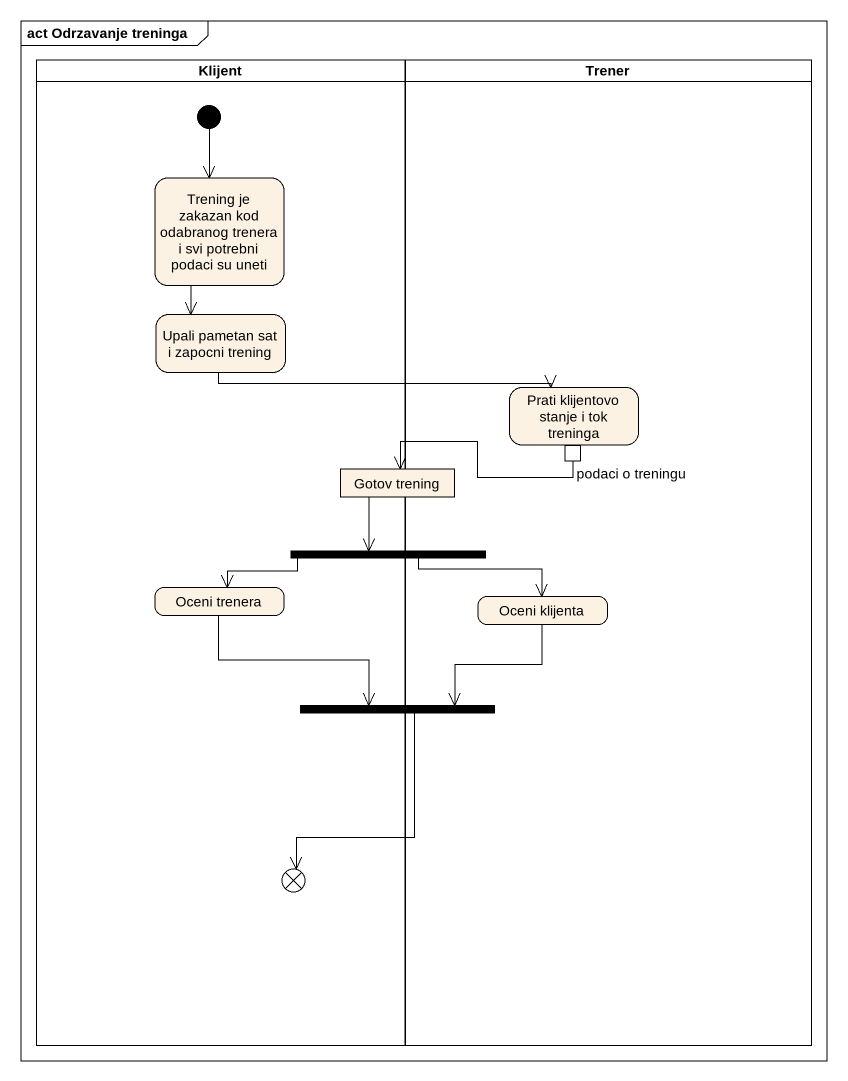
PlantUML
@startuml
mainframe act Odrzavanje treninga
hide empty description
state Klijent <<partition>> {
  state "Trening je zakazan kod odabranog trenera i svi potrebni podaci su uneti" as Trening_je_zakazan_kod
  state "Upali pametan sat i zapocni trening" as Upali_pametan_sat_i_zapocni
  state "Oceni trenera" as Oceni_trenera
  state flowfinal1 <<end>>
  [*] --> Trening_je_zakazan_kod
}
state Trener <<partition>> {
  state "Prati klijentovo stanje i tok treninga" as Prati_klijentovo_stanje_i {
    state "podaci o treningu" as podaci_o_treningu <<outputPin>>
  }
  state "Oceni klijenta" as Oceni_klijenta
}
state "Gotov trening" as Gotov_trening <<object>>
state fork1 <<fork>>
state fork2 <<join>>
Trening_je_zakazan_kod --> Upali_pametan_sat_i_zapocni
Upali_pametan_sat_i_zapocni -right-> Prati_klijentovo_stanje_i
podaci_o_treningu -left-> Gotov_trening
Gotov_trening --> fork1
fork1 -left-> Oceni_trenera
fork1 -right-> Oceni_klijenta
Oceni_trenera --> fork2
Oceni_klijenta --> fork2
fork2 --> flowfinal1
@enduml
